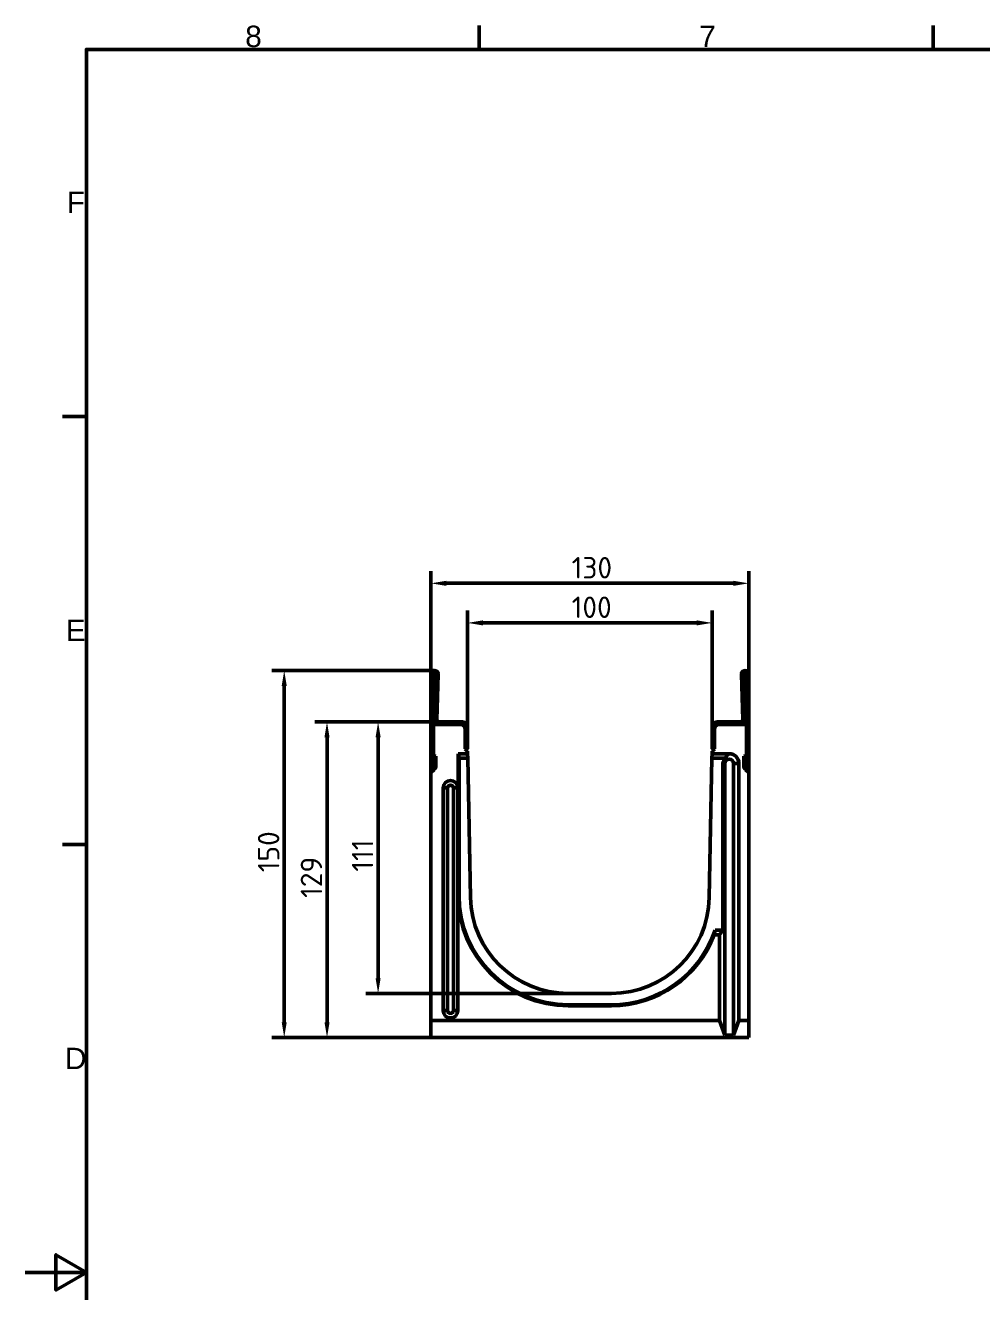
# Model space of a CAD drawing. Header units: millimetres. Extents: x 0 to 1485, y 0 to 1050.
# Drawn here: x 0 to 391, y 517 to 1035 of the extents above; entities that cross this region are included whole.
import ezdxf

# ---------------------------------------------------------------- set-up
doc = ezdxf.new("R2010")
doc.units = ezdxf.units.MM
doc.header["$LTSCALE"] = 2.5
doc.layers.get('0').update_dxf_attribs({"lineweight": 50})
doc.layers.get('Defpoints').update_dxf_attribs({"lineweight": 50})
for name, color, linetype, lineweight in [('Bemaßung (ISO)', 7, 'Continuous', 50), ('Rahmen_0', 7, 'Continuous', 50), ('Rahmen_2', 7, 'Continuous', 50), ('Sichtbare Kanten(DIN)', 7, 'Continuous', 50), ('Sichtbare tangentiale Kanten(DIN)', 7, 'Continuous', 50)]:
    doc.layers.add(name, color=color, linetype=linetype, lineweight=lineweight)
doc.styles.add('Aktuell-DINNach Layer', font='arial.ttf')
doc.styles.add('TXT 3_5', font='isocpeur.ttf')
doc.dimstyles.new('Anrin Standard (DIN)', dxfattribs={"dimscale": 2.5, "dimtxt": 3.5, "dimasz": 2.5, "dimexe": 2, "dimexo": 0, "dimgap": 0.8, "dimtad": 1, "dimrnd": 1e-08, "dimtxsty": 'TXT 3_5', "dimcen": 0.09, "dimdle": 10, "dimclrd": 256, "dimclre": 256, "dimclrt": 256, "dimadec": 0, "dimazin": 2, "dimtfac": 0.714286, "dimtmove": 0, "dimatfit": 3, "dimfxl": 1, "dimtolj": 1, "dimlwd": -1, "dimlwe": -1, "dimarcsym": 0})

# ---------------------------------------------------------------- blocks, each defined once
blk = doc.blocks.new('Ränder Standardrahmen')
at = {"layer": 'Rahmen_0'}
for p, q in [((74.25, 410), (74.25, 413.9)), ((148.5, 410), (148.5, 413.9)), ((10, 350), (6.1, 350)), ((10, 280), (6.1, 280))]:
    blk.add_line(p, q, dxfattribs=at)
at = {"layer": 'Rahmen_0', "flags": 128}
for points in [[(10, 10), (10, 410), (584, 410), (584, 10), (10, 10)], [(0, 210), (10, 210), (5, 212.89), (5, 207.11), (10, 210)]]:
    blk.add_lwpolyline(points, dxfattribs=at)
at = {"layer": 'Rahmen_2', "char_height": 3.5, "attachment_point": 7, "style": 'Aktuell-DINNach Layer'}
for s, insert in [('8', (35.97, 410.34)), ('7', (110.26, 410.4)), ('F', (6.78, 383.25)), ('E', (6.62, 313.25)), ('D', (6.48, 243.25))]:
    blk.add_mtext(s, dxfattribs=dict(at, insert=insert))
blk = doc.blocks.new('*D17')
at = {"layer": 'Bemaßung (ISO)', "transparency": 16777216}
for p, q in [((169.29, 750.07), (139.29, 750.07)), ((144.29, 743.82), (144.29, 645.32)), ((222.06, 639.07), (139.29, 639.07))]:
    blk.add_line(p, q, dxfattribs=at)
for points in [[(143.25, 743.82), (145.33, 743.82), (144.29, 750.07)], [(143.25, 645.32), (145.33, 645.32), (144.29, 639.07)]]:
    blk.add_solid(points, dxfattribs=at)
at = {"layer": 'Defpoints', "color": 0, "transparency": 16777216}
for p in [(169.29, 750.07), (144.29, 639.07), (222.06, 639.07)]:
    blk.add_point(p, dxfattribs=at)
at = {"layer": 'Bemaßung (ISO)', "transparency": 16777216, "insert": (133.54, 688.88), "char_height": 8.75, "attachment_point": 1, "rotation": 90, "style": 'TXT 3_5'}
blk.add_mtext('\\A1;111', dxfattribs=at)
blk = doc.blocks.new('*D18')
at = {"layer": 'Bemaßung (ISO)', "transparency": 16777216}
for p, q in [((169.29, 750.07), (118.39, 750.07)), ((123.39, 743.82), (123.39, 627.32)), ((165.89, 621.07), (118.39, 621.07))]:
    blk.add_line(p, q, dxfattribs=at)
for points in [[(122.35, 743.82), (124.43, 743.82), (123.39, 750.07)], [(122.35, 627.32), (124.43, 627.32), (123.39, 621.07)]]:
    blk.add_solid(points, dxfattribs=at)
at = {"layer": 'Defpoints', "color": 0, "transparency": 16777216}
for p in [(169.29, 750.07), (123.39, 621.07), (165.89, 621.07)]:
    blk.add_point(p, dxfattribs=at)
at = {"layer": 'Bemaßung (ISO)', "transparency": 16777216, "insert": (112.64, 678.13), "char_height": 8.75, "attachment_point": 1, "rotation": 90, "style": 'TXT 3_5'}
blk.add_mtext('\\A1;129', dxfattribs=at)
blk = doc.blocks.new('*D19')
at = {"layer": 'Bemaßung (ISO)', "transparency": 16777216}
for p, q in [((167.41, 771.07), (100.89, 771.07)), ((105.89, 764.82), (105.89, 627.32)), ((165.89, 621.07), (100.89, 621.07))]:
    blk.add_line(p, q, dxfattribs=at)
for points in [[(104.85, 764.82), (106.93, 764.82), (105.89, 771.07)], [(104.85, 627.32), (106.93, 627.32), (105.89, 621.07)]]:
    blk.add_solid(points, dxfattribs=at)
at = {"layer": 'Defpoints', "color": 0, "transparency": 16777216}
for p in [(167.41, 771.07), (105.89, 621.07), (165.89, 621.07)]:
    blk.add_point(p, dxfattribs=at)
at = {"layer": 'Bemaßung (ISO)', "transparency": 16777216, "insert": (95.14, 688.63), "char_height": 8.75, "attachment_point": 1, "rotation": 90, "style": 'TXT 3_5'}
blk.add_mtext('\\A1;150', dxfattribs=at)
blk = doc.blocks.new('*D20')
at = {"layer": 'Bemaßung (ISO)', "transparency": 16777216}
for p, q in [((180.89, 748.07), (180.89, 795.57)), ((280.89, 748.07), (280.89, 795.57)), ((187.14, 790.57), (274.64, 790.57))]:
    blk.add_line(p, q, dxfattribs=at)
for points in [[(187.14, 791.61), (187.14, 789.52), (180.89, 790.57)], [(274.64, 791.61), (274.64, 789.52), (280.89, 790.57)]]:
    blk.add_solid(points, dxfattribs=at)
at = {"layer": 'Defpoints', "color": 0, "transparency": 16777216}
for p in [(280.89, 790.57), (180.89, 748.07), (280.89, 748.07)]:
    blk.add_point(p, dxfattribs=at)
at = {"layer": 'Bemaßung (ISO)', "transparency": 16777216, "insert": (223.45, 801.32), "char_height": 8.75, "attachment_point": 1, "style": 'TXT 3_5'}
blk.add_mtext('\\A1;100', dxfattribs=at)
blk = doc.blocks.new('*D21')
at = {"layer": 'Bemaßung (ISO)', "transparency": 16777216}
for p, q in [((165.89, 729.24), (165.89, 811.74)), ((295.89, 729.24), (295.89, 811.74)), ((172.14, 806.74), (289.64, 806.74))]:
    blk.add_line(p, q, dxfattribs=at)
for points in [[(172.14, 807.78), (172.14, 805.7), (165.89, 806.74)], [(289.64, 807.78), (289.64, 805.7), (295.89, 806.74)]]:
    blk.add_solid(points, dxfattribs=at)
at = {"layer": 'Defpoints', "color": 0, "transparency": 16777216}
for p in [(295.89, 806.74), (165.89, 729.24), (295.89, 729.24)]:
    blk.add_point(p, dxfattribs=at)
at = {"layer": 'Bemaßung (ISO)', "transparency": 16777216, "insert": (223.45, 817.49), "char_height": 8.75, "attachment_point": 1, "style": 'TXT 3_5'}
blk.add_mtext('\\A1;130', dxfattribs=at)

msp = doc.modelspace()

# ---------------------------------------------------------------- linework, layer by layer
at = {"layer": 'Sichtbare Kanten(DIN)'}
for p, q in [((165.89, 732.071), (165.89, 769.566)), ((166.89, 769.566), (166.89, 749.066)), ((167.291, 751.131), (167.89, 769.55)), ((168.889, 769.518), (168.29, 751.099)), ((293.489, 751.099), (292.891, 769.518)), ((293.89, 769.55), (294.489, 751.131)), ((294.89, 749.066), (294.89, 769.566)), ((295.89, 769.566), (295.89, 732.071)), ((166.89, 749.066), (177.89, 749.066)), ((166.89, 736.334), (166.89, 749.066)), ((169.29, 750.066), (178.89, 750.066)), ((178.89, 749.066), (177.89, 749.066)), ((179.89, 747.066), (179.89, 748.066)), ((179.89, 747.066), (179.89, 739.066)), ((180.89, 748.066), (180.89, 739.066)), ((280.89, 739.066), (280.89, 748.066)), ((281.89, 748.066), (281.89, 747.066)), ((281.89, 739.066), (281.89, 747.066)), ((282.89, 750.066), (292.49, 750.066)), ((283.89, 749.066), (282.89, 749.066)), ((283.89, 749.066), (294.89, 749.066)), ((294.89, 749.066), (294.89, 736.334)), ((167.89, 736.066), (166.89, 736.334)), ((166.89, 736.334), (166.89, 732.071)), ((167.89, 732.066), (167.89, 736.066)), ((177.056, 679.066), (177.056, 737.066)), ((177.406, 735.201), (177.056, 737.066)), ((177.056, 737.066), (180.909, 737.066)), ((177.406, 735.201), (177.406, 679.066)), ((180.946, 735.201), (177.406, 735.201)), ((179.89, 739.066), (180.89, 738.066)), ((180.89, 739.066), (179.89, 739.066)), ((180.89, 738.066), (180.909, 737.066)), ((180.909, 737.066), (180.946, 735.201)), ((180.946, 735.201), (182.064, 678.281)), ((279.716, 678.281), (280.834, 735.201)), ((280.834, 735.201), (280.87, 737.066)), ((286.506, 735.201), (280.834, 735.201)), ((280.87, 737.066), (280.89, 738.066)), ((280.87, 737.066), (287.89, 737.066)), ((280.89, 738.066), (281.89, 739.066)), ((281.89, 739.066), (280.89, 739.066)), ((294.89, 736.334), (293.89, 736.066)), ((293.89, 736.066), (293.89, 732.066)), ((294.89, 732.071), (294.89, 736.334)), ((165.89, 729.238), (167.304, 730.652)), ((166.9, 732.071), (166.9, 735.066)), ((166.9, 735.066), (167.89, 735.066)), ((285.346, 733.066), (285.346, 664.932)), ((286.074, 733.066), (286.074, 622.066)), ((289.706, 622.066), (289.706, 733.066)), ((291.89, 733.066), (291.89, 628.066)), ((293.89, 735.066), (294.88, 735.066)), ((294.476, 730.652), (295.89, 729.238)), ((294.88, 735.066), (294.88, 732.071)), ((165.89, 628.066), (165.89, 729.238)), ((295.89, 628.066), (295.89, 729.238)), ((170.89, 632.066), (170.89, 723.066)), ((172.71, 632.066), (172.71, 723.066)), ((175.07, 723.066), (175.07, 632.066)), ((176.89, 723.066), (176.89, 632.066)), ((283.89, 663.066), (281.783, 663.066)), ((282.077, 664.932), (285.346, 664.932)), ((285.346, 664.932), (283.89, 663.066)), ((283.89, 628.066), (283.89, 663.066)), ((222.056, 639.066), (239.724, 639.066)), ((222.056, 634.416), (239.724, 634.416)), ((239.724, 634.066), (222.056, 634.066)), ((165.89, 628.066), (283.89, 628.066)), ((165.89, 621.066), (165.89, 628.066)), ((283.89, 628.066), (286.074, 622.066)), ((289.706, 622.066), (291.89, 628.066)), ((291.89, 628.066), (295.89, 628.066)), ((295.89, 628.066), (295.89, 621.066)), ((286.074, 622.066), (289.706, 622.066)), ((295.89, 621.066), (165.89, 621.066))]:
    msp.add_line(p, q, dxfattribs=at)
for centre, radius, start, end in [((167.39, 769.566), 1.5, 358.13832, 180), ((167.39, 769.566), 0.5, 358.13832, 180), ((294.39, 769.566), 1.5, 0, 181.86168), ((294.39, 769.566), 0.5, 0, 181.86168), ((169.29, 751.066), 2, 178.13832, 270), ((169.29, 751.066), 1, 178.13832, 270), ((292.49, 751.066), 2, 270, 1.86168), ((292.49, 751.066), 1, 270, 1.86168), ((177.89, 747.066), 2, 0, 90), ((178.89, 748.066), 2, 0, 90), ((178.89, 748.066), 1, 0, 90), ((282.89, 748.066), 2, 90, 180), ((283.89, 747.066), 2, 90, 180), ((282.89, 748.066), 1, 90, 180), ((287.89, 733.066), 2.544, 122.95484, 180), ((287.89, 733.066), 4, 0, 90), ((166.895, 732.071), 1.005, 180, 348.84261), ((166.895, 732.071), 0.005, 180, 0), ((165.89, 732.066), 2, 315, 0), ((287.89, 733.066), 1.816, 0, 180), ((295.89, 732.066), 2, 180, 225), ((294.885, 732.071), 1.005, 191.15739, 0), ((294.885, 732.071), 0.005, 180, 0), ((173.89, 723.066), 3, 0, 180), ((173.89, 723.066), 1.18, 0, 180), ((222.056, 679.066), 45, 180, 270), ((222.056, 679.066), 44.65, 180, 270), ((222.056, 679.066), 40, 181.12495, 270), ((239.724, 679.066), 40, 270, 358.87505), ((239.724, 679.066), 44.65, 270, 341.54451), ((239.724, 679.066), 45, 270, 339.1725), ((173.89, 632.066), 3, 180, 0), ((173.89, 632.066), 1.18, 180, 0)]:
    msp.add_arc(centre, radius, start, end, dxfattribs=at)
for centre, major_axis, ratio, start_param, end_param in [((287.89, 734.82), (0, -2.247), 0.62511, 3.1415927, 4.5418413), ((239.724, 670.899), (0, 43.53), 0.9822417, 4.5314644, 4.5748657)]:
    msp.add_ellipse(centre, major_axis=major_axis, ratio=ratio, start_param=start_param, end_param=end_param, dxfattribs=at)
at = {"layer": 'Sichtbare tangentiale Kanten(DIN)'}
for p, q in [((285.346, 733.066), (286.074, 733.066)), ((291.89, 733.066), (289.706, 733.066)), ((170.89, 723.066), (172.71, 723.066)), ((176.89, 723.066), (175.07, 723.066)), ((177.056, 679.066), (177.406, 679.066)), ((170.89, 632.066), (172.71, 632.066)), ((176.89, 632.066), (175.07, 632.066)), ((222.056, 634.416), (222.056, 634.066)), ((239.724, 634.416), (239.724, 634.066))]:
    msp.add_line(p, q, dxfattribs=at)

# ---------------------------------------------------------------- block references
at = {"xscale": 2.5, "yscale": 2.5, "zscale": 2.5}
msp.add_blockref('Ränder Standardrahmen', (0, 0), dxfattribs=at)

# ---------------------------------------------------------------- dimensions: what is measured, and where the dimension line sits
at = {"layer": 'Bemaßung (ISO)'}
dim = msp.add_linear_dim(base=(295.89, 806.738), p1=(165.89, 729.238), p2=(295.89, 729.238), dimstyle='Anrin Standard (DIN)', override={"dimgap": 0.8, "dimdec": 2, "dimtol": 0, "dimlim": 0, "dimtp": 0, "dimtm": 0, "dimtdec": 2, "dimtofl": 0, "dimatfit": 1}, dxfattribs=at)
dim.commit()
dim.dimension.update_dxf_attribs({"geometry": '*D21', "text_midpoint": (230.89, 806.738), "dimtype": 160})
for base, p1, p2, angle, picture, middle in [((280.89, 790.566), (180.89, 748.066), (280.89, 748.066), 180, '*D20', (230.89, 790.566)), ((105.89, 621.066), (167.414, 771.066), (165.89, 621.066), 90, '*D19', (105.89, 696.066)), ((123.39, 621.066), (169.29, 750.066), (165.89, 621.066), 270, '*D18', (123.39, 685.566)), ((144.29, 639.066), (169.29, 750.066), (222.056, 639.066), 270, '*D17', (144.29, 694.566))]:
    dim = msp.add_linear_dim(base=base, p1=p1, p2=p2, angle=angle, dimstyle='Anrin Standard (DIN)', override={"dimgap": 0.8, "dimdec": 2, "dimtol": 0, "dimlim": 0, "dimtp": 0, "dimtm": 0, "dimtdec": 2, "dimtofl": 0, "dimatfit": 1}, dxfattribs=at)
    dim.commit()
    dim.dimension.update_dxf_attribs({"geometry": picture, "text_midpoint": middle, "dimtype": 160})

doc.saveas('drawing.dxf')
